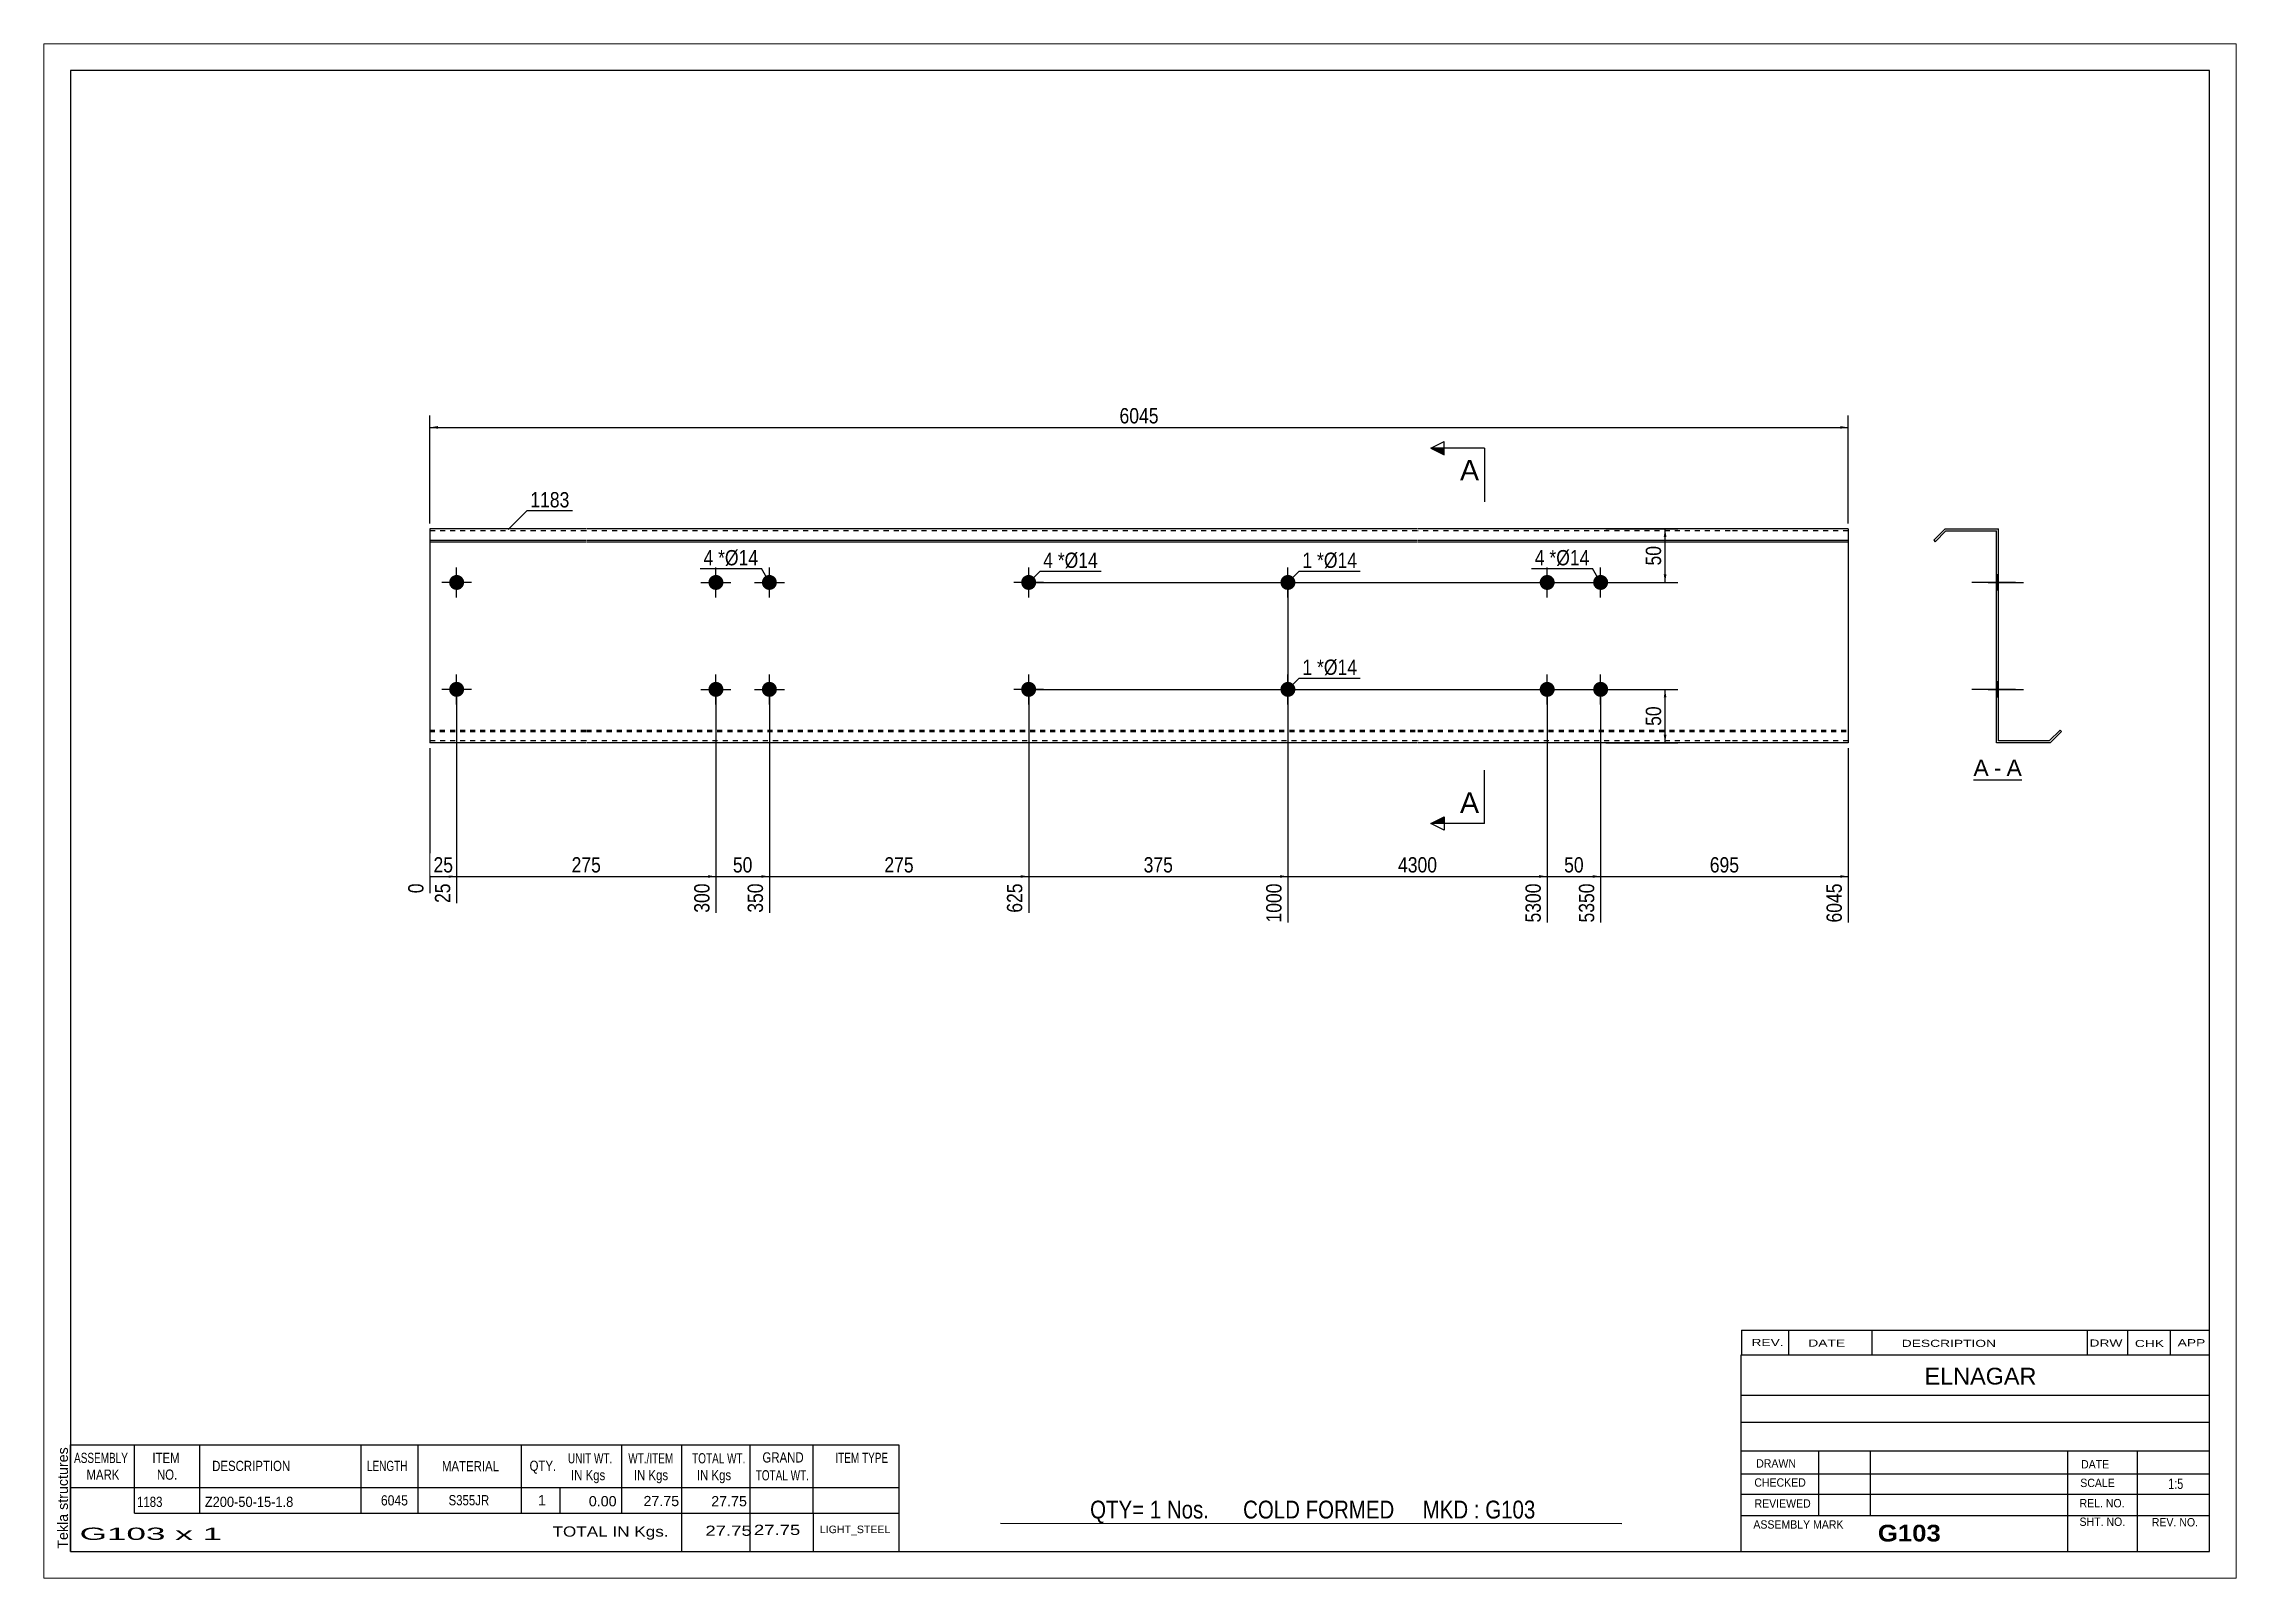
# Paper-space layout 'Layout1' of a CAD drawing. Header units: millimetres. Extents: x 0 to 410, y 0 to 287.
# The model-space entities are those that its viewports show. They can reach past a viewport. Long polylines and large blocks are cut down to what shows.
import ezdxf

# ---------------------------------------------------------------- set-up
doc = ezdxf.new("R2010")
doc.units = ezdxf.units.MM
doc.linetypes.add('DXK_LINE_DOT1', pattern=[1.8814, 0.9407, -0.9407])
doc.layers.add('Viewport layer', color=7, linetype='Continuous', plot=False)
doc.styles.add('Arial', font='ARIAL.TTF', dxfattribs={"height": 0.2})
doc.styles.add('Arial Bold', font='ARIALBD.TTF', dxfattribs={"height": 0.2})
doc.styles.add('Arial Narrow', font='ARIALN.TTF', dxfattribs={"height": 0.2})

# ---------------------------------------------------------------- blocks, each defined once
blk = doc.blocks.new('Unknown-629051212-1200')
at = {"color": 5, "linetype": 'Continuous'}
for p, q in [((332.8, 105.75), (-67.2, 105.75)), ((-67.2, 105.75), (-67.2, -171.25)), ((332.8, -171.25), (332.8, 105.75)), ((-67.2, -171.25), (332.8, -171.25))]:
    blk.add_line(p, q, dxfattribs=at)
at = {"color": 174, "linetype": 'Continuous', "style": 'Arial'}
blk.add_text('Tekla structures', height=1.9102, rotation=90, dxfattribs=at).set_placement((-67.7, -170.75))
blk = doc.blocks.new('Unknown-629051212-12 - 1517')
at = {"color": 7, "linetype": 'Continuous'}
blk.add_line((288.67, -26.95), (297.7, -26.95), dxfattribs=at)
at = {"color": 0, "linetype": 'Continuous'}
blk.add_wipeout([(291.52, -26.2), (291.52, -23), (288.67, -23), (288.67, -26.2)], dxfattribs=at)
blk.add_wipeout([(293.9, -26.2), (293.9, -23), (292.48, -23), (292.48, -26.2)], dxfattribs=at)
at = {"color": 96, "linetype": 'Continuous', "style": 'Arial'}
blk.add_text('A', height=3.06, dxfattribs=at).set_placement((288.67, -26.2))
at = {"color": 0, "linetype": 'Continuous'}
blk.add_wipeout([(297.7, -26.2), (297.7, -23), (294.86, -23), (294.86, -26.2)], dxfattribs=at)
at = {"color": 96, "linetype": 'Continuous', "style": 'Arial'}
for s, p in [('A', (294.86, -26.2)), ('-', (292.48, -26.2))]:
    blk.add_text(s, height=3.06, dxfattribs=at).set_placement(p)
blk = doc.blocks.new('Bolt-629051212-1312 - 1220')
at = {"linetype": 'Continuous'}
for points in [[(3.6, -10, -1), (6.4, -10, -1)], [(110.58, -10, -1), (113.38, -10, -1)]]:
    blk.add_hatch(color=3, dxfattribs=at).paths.add_polyline_path(points)
at = {"color": 3, "linetype": 'Continuous'}
for p, q in [((5, -12.8), (5, -7.2)), ((111.98, -12.8), (111.98, -7.2)), ((7.8, -10), (2.2, -10)), ((114.78, -10), (109.18, -10))]:
    blk.add_line(p, q, dxfattribs=at)
blk = doc.blocks.new('Bolt-629051212-1284 - 1220')
at = {"linetype": 'Continuous'}
blk.add_hatch(color=3, dxfattribs=at).paths.add_polyline_path([(159.06, -10, -1), (161.86, -10, -1)])
at = {"color": 3, "linetype": 'Continuous'}
for p, q in [((160.46, -12.8), (160.46, -7.2)), ((157.66, -10), (163.26, -10))]:
    blk.add_line(p, q, dxfattribs=at)
blk = doc.blocks.new('Bolt-629051212-1256 - 1220')
at = {"linetype": 'Continuous'}
for points in [[(207.55, 10, -1), (210.35, 10, -1)], [(217.55, 10, -1), (220.35, 10, -1)], [(207.55, -10, -1), (210.35, -10, -1)], [(217.55, -10, -1), (220.35, -10, -1)]]:
    blk.add_hatch(color=3, dxfattribs=at).paths.add_polyline_path(points)
at = {"color": 3, "linetype": 'Continuous'}
for p, q in [((208.95, 7.2), (208.95, 12.8)), ((218.95, 7.2), (218.95, 12.8)), ((206.15, 10), (211.75, 10)), ((216.15, 10), (221.75, 10)), ((208.95, -12.8), (208.95, -7.2)), ((218.95, -12.8), (218.95, -7.2)), ((206.15, -10), (211.75, -10)), ((216.15, -10), (221.75, -10))]:
    blk.add_line(p, q, dxfattribs=at)
blk = doc.blocks.new('Bolt-629051212-1317 - 1220')
at = {"linetype": 'Continuous'}
for points in [[(3.6, 10, -1), (6.4, 10, -1)], [(110.58, 10, -1), (113.38, 10, -1)]]:
    blk.add_hatch(color=3, dxfattribs=at).paths.add_polyline_path(points)
at = {"color": 3, "linetype": 'Continuous'}
for p, q in [((5, 7.2), (5, 12.8)), ((111.98, 7.2), (111.98, 12.8)), ((7.8, 10), (2.2, 10)), ((114.78, 10), (109.18, 10))]:
    blk.add_line(p, q, dxfattribs=at)
blk = doc.blocks.new('Bolt-629051212-1322 - 1220')
at = {"linetype": 'Continuous'}
blk.add_hatch(color=3, dxfattribs=at).paths.add_polyline_path([(159.06, 10, -1), (161.86, 10, -1)])
at = {"color": 3, "linetype": 'Continuous'}
for p, q in [((160.46, 7.2), (160.46, 12.8)), ((157.66, 10), (163.26, 10))]:
    blk.add_line(p, q, dxfattribs=at)
blk = doc.blocks.new('Bolt-629051212-1327 - 1220')
at = {"linetype": 'Continuous'}
for points in [[(52.09, 10, -1), (54.89, 10, -1)], [(62.09, 10, -1), (64.89, 10, -1)], [(52.09, -10, -1), (54.89, -10, -1)], [(62.09, -10, -1), (64.89, -10, -1)]]:
    blk.add_hatch(color=3, dxfattribs=at).paths.add_polyline_path(points)
at = {"color": 3, "linetype": 'Continuous'}
for p, q in [((53.49, 7.2), (53.49, 12.8)), ((63.49, 7.2), (63.49, 12.8)), ((50.69, 10), (56.29, 10)), ((60.69, 10), (66.29, 10)), ((53.49, -12.8), (53.49, -7.2)), ((63.49, -12.8), (63.49, -7.2)), ((50.69, -10), (56.29, -10)), ((60.69, -10), (66.29, -10))]:
    blk.add_line(p, q, dxfattribs=at)
blk = doc.blocks.new('Part-629051212-1343 - 1220')
at = {"color": 2, "linetype": 'Continuous'}
for p, q in [((0, 20), (0, -20)), ((29.19, 20), (0, 20)), ((0, 17.88), (29.19, 17.88)), ((0, 17.62), (29.19, 17.62)), ((87.68, 20), (29.29, 20)), ((29.29, 17.88), (87.68, 17.88)), ((29.29, 17.62), (87.68, 17.62)), ((136.17, 20), (87.78, 20)), ((87.78, 17.88), (136.17, 17.88)), ((87.78, 17.62), (136.17, 17.62)), ((184.66, 20), (136.27, 20)), ((136.27, 17.88), (184.66, 17.88)), ((136.27, 17.62), (184.66, 17.62)), ((243.15, 20), (184.76, 20)), ((184.76, 17.88), (243.15, 17.88)), ((184.76, 17.62), (243.15, 17.62)), ((265.25, 20), (243.25, 20)), ((243.25, 17.88), (265.25, 17.88)), ((243.25, 17.62), (265.25, 17.62)), ((265.25, 20), (265.25, -20)), ((29.19, -20), (0, -20)), ((87.68, -20), (29.29, -20)), ((136.17, -20), (87.78, -20)), ((184.66, -20), (136.27, -20)), ((243.15, -20), (184.76, -20)), ((265.25, -20), (243.25, -20))]:
    blk.add_line(p, q, dxfattribs=at)
at = {"color": 7, "linetype": 'DXK_LINE_DOT1'}
for p, q in [((29.19, 19.64), (0, 19.64)), ((87.68, 19.64), (29.29, 19.64)), ((136.17, 19.64), (87.78, 19.64)), ((184.66, 19.64), (136.27, 19.64)), ((243.15, 19.64), (184.76, 19.64)), ((265.25, 19.64), (243.25, 19.64)), ((0, -17.62), (29.19, -17.62)), ((0, -17.88), (29.19, -17.88)), ((29.19, -19.64), (0, -19.64)), ((29.29, -17.62), (87.68, -17.62)), ((29.29, -17.88), (87.68, -17.88)), ((87.68, -19.64), (29.29, -19.64)), ((87.78, -17.62), (136.17, -17.62)), ((87.78, -17.88), (136.17, -17.88)), ((136.17, -19.64), (87.78, -19.64)), ((136.27, -17.62), (184.66, -17.62)), ((136.27, -17.88), (184.66, -17.88)), ((184.66, -19.64), (136.27, -19.64)), ((184.76, -17.62), (243.15, -17.62)), ((184.76, -17.88), (243.15, -17.88)), ((243.15, -19.64), (184.76, -19.64)), ((243.25, -17.62), (265.25, -17.62)), ((243.25, -17.88), (265.25, -17.88)), ((265.25, -19.64), (243.25, -19.64))]:
    blk.add_line(p, q, dxfattribs=at)
blk = doc.blocks.new('Bolt-629051212-1521 - 1517')
at = {"linetype": 'Continuous'}
for points in [[(293.01, 11.4), (293.01, 8.6), (293.37, 8.6), (293.37, 11.4)], [(293.01, 11.4), (293.01, 8.6), (293.37, 8.6), (293.37, 11.4)], [(293.01, -8.6), (293.01, -11.4), (293.37, -11.4), (293.37, -8.6)], [(293.01, -8.6), (293.01, -11.4), (293.37, -11.4), (293.37, -8.6)]]:
    blk.add_hatch(color=3, dxfattribs=at).paths.add_polyline_path(points)
at = {"color": 3, "linetype": 'Continuous'}
for p, q in [((296.54, 10), (288.94, 10)), ((296.54, 10), (288.94, 10)), ((293.37, 11.4), (293.01, 11.4)), ((293.37, 11.4), (293.01, 11.4)), ((293.37, 8.6), (293.01, 8.6)), ((293.37, 8.6), (293.01, 8.6)), ((296.54, -10), (288.94, -10)), ((296.54, -10), (288.94, -10)), ((293.37, -8.6), (293.01, -8.6)), ((293.37, -8.6), (293.01, -8.6)), ((293.37, -11.4), (293.01, -11.4)), ((293.37, -11.4), (293.01, -11.4))]:
    blk.add_line(p, q, dxfattribs=at)
blk = doc.blocks.new('Bolt-629051212-1522 - 1517')
at = {"linetype": 'Continuous'}
blk.add_hatch(color=3, dxfattribs=at).paths.add_polyline_path([(293.01, -8.6), (293.01, -11.4), (293.37, -11.4), (293.37, -8.6)])
at = {"color": 3, "linetype": 'Continuous'}
for p, q in [((294.97, -10), (288.37, -10)), ((293.37, -8.6), (293.01, -8.6)), ((293.37, -11.4), (293.01, -11.4))]:
    blk.add_line(p, q, dxfattribs=at)
blk = doc.blocks.new('Bolt-629051212-1523 - 1517')
at = {"linetype": 'Continuous'}
blk.add_hatch(color=3, dxfattribs=at).paths.add_polyline_path([(293.01, -8.6), (293.01, -11.4), (293.37, -11.4), (293.37, -8.6)])
blk.add_hatch(color=3, dxfattribs=at).paths.add_polyline_path([(293.01, -8.6), (293.01, -11.4), (293.37, -11.4), (293.37, -8.6)])
at = {"color": 3, "linetype": 'Continuous'}
for p, q in [((291.41, -10), (298.01, -10)), ((291.41, -10), (298.01, -10)), ((293.01, -8.6), (293.37, -8.6)), ((293.01, -8.6), (293.37, -8.6)), ((293.01, -11.4), (293.37, -11.4)), ((293.01, -11.4), (293.37, -11.4))]:
    blk.add_line(p, q, dxfattribs=at)
blk = doc.blocks.new('Bolt-629051212-1524 - 1517')
at = {"linetype": 'Continuous'}
blk.add_hatch(color=3, dxfattribs=at).paths.add_polyline_path([(293.01, 11.4), (293.01, 8.6), (293.37, 8.6), (293.37, 11.4)])
blk.add_hatch(color=3, dxfattribs=at).paths.add_polyline_path([(293.01, 11.4), (293.01, 8.6), (293.37, 8.6), (293.37, 11.4)])
at = {"color": 3, "linetype": 'Continuous'}
for p, q in [((291.41, 10), (298.01, 10)), ((291.41, 10), (298.01, 10)), ((293.01, 11.4), (293.37, 11.4)), ((293.01, 11.4), (293.37, 11.4)), ((293.01, 8.6), (293.37, 8.6)), ((293.01, 8.6), (293.37, 8.6))]:
    blk.add_line(p, q, dxfattribs=at)
blk = doc.blocks.new('Bolt-629051212-1525 - 1517')
at = {"linetype": 'Continuous'}
blk.add_hatch(color=3, dxfattribs=at).paths.add_polyline_path([(293.01, 11.4), (293.01, 8.6), (293.37, 8.6), (293.37, 11.4)])
at = {"color": 3, "linetype": 'Continuous'}
for p, q in [((295.27, 10), (288.67, 10)), ((293.37, 11.4), (293.01, 11.4)), ((293.37, 8.6), (293.01, 8.6))]:
    blk.add_line(p, q, dxfattribs=at)
blk = doc.blocks.new('Bolt-629051212-1526 - 1517')
at = {"linetype": 'Continuous'}
for points in [[(293.01, 11.4), (293.01, 8.6), (293.37, 8.6), (293.37, 11.4)], [(293.01, 11.4), (293.01, 8.6), (293.37, 8.6), (293.37, 11.4)], [(293.01, -8.6), (293.01, -11.4), (293.37, -11.4), (293.37, -8.6)], [(293.01, -8.6), (293.01, -11.4), (293.37, -11.4), (293.37, -8.6)]]:
    blk.add_hatch(color=3, dxfattribs=at).paths.add_polyline_path(points)
at = {"color": 3, "linetype": 'Continuous'}
for p, q in [((295.97, 10), (288.37, 10)), ((295.97, 10), (288.37, 10)), ((293.37, 11.4), (293.01, 11.4)), ((293.37, 11.4), (293.01, 11.4)), ((293.37, 8.6), (293.01, 8.6)), ((293.37, 8.6), (293.01, 8.6)), ((295.97, -10), (288.37, -10)), ((295.97, -10), (288.37, -10)), ((293.37, -8.6), (293.01, -8.6)), ((293.37, -8.6), (293.01, -8.6)), ((293.37, -11.4), (293.01, -11.4)), ((293.37, -11.4), (293.01, -11.4))]:
    blk.add_line(p, q, dxfattribs=at)
blk = doc.blocks.new('Part-629051212-1527 - 1517')
at = {"color": 2, "linetype": 'Continuous'}
for p, q in [((283.37, 20), (281.25, 17.88)), ((281.25, 17.88), (281.5, 17.62)), ((281.5, 17.62), (283.52, 19.64)), ((283.37, 20), (293.37, 20)), ((283.52, 19.64), (293.01, 19.64)), ((293.01, -20), (293.01, 19.64)), ((293.37, -19.64), (293.37, 20)), ((303.01, -20), (293.01, -20)), ((302.86, -19.64), (293.37, -19.64)), ((302.86, -19.64), (304.87, -17.62)), ((305.13, -17.88), (303.01, -20)), ((304.87, -17.62), (305.13, -17.88))]:
    blk.add_line(p, q, dxfattribs=at)
blk = doc.blocks.new('StraightDimension-629051212-1386 - 1220')
at = {"linetype": 'Continuous'}
for points in [[(230.75, 18.5), (231, 20), (231.25, 18.5)], [(231.25, 11.5), (231, 10), (230.75, 11.5)]]:
    blk.add_hatch(color=7, dxfattribs=at).paths.add_polyline_path(points)
at = {"color": 7, "linetype": 'Continuous'}
for p, q in [((219.95, 20), (233.4, 20)), ((231, 10), (231, 20)), ((112.98, 10), (233.4, 10))]:
    blk.add_line(p, q, dxfattribs=at)
at = {"color": 0}
blk.add_wipeout([(230.85, 17.43), (226.65, 17.43), (226.65, 12.57), (230.85, 12.57)], dxfattribs=at)
at = {"color": 3, "style": 'Arial Narrow'}
blk.add_text('50', height=2.863, rotation=90.0002, dxfattribs=at).set_placement((230.25, 13.17))
blk = doc.blocks.new('StraightDimension-629051212-1357 - 1220')
at = {"linetype": 'Continuous'}
for points in [[(1.5, 38.75), (0, 39), (1.5, 39.25)], [(263.75, 39.25), (265.25, 39), (263.75, 38.75)]]:
    blk.add_hatch(color=7, dxfattribs=at).paths.add_polyline_path(points)
at = {"color": 7, "linetype": 'Continuous'}
for p, q in [((0, 21), (0, 41.25)), ((265.25, 21), (265.25, 41.25)), ((0, 39), (265.25, 39))]:
    blk.add_line(p, q, dxfattribs=at)
at = {"color": 0}
blk.add_wipeout([(136.88, 39.15), (136.88, 43.35), (128.37, 43.35), (128.37, 39.15)], dxfattribs=at)
at = {"color": 3, "style": 'Arial Narrow'}
blk.add_text('6045', height=2.863, dxfattribs=at).set_placement((128.97, 39.75))
blk = doc.blocks.new('StraightDimension-629051212-1496 - 1220')
at = {"linetype": 'Continuous'}
blk.add_hatch(color=7, dxfattribs=at).paths.add_polyline_path([(263.75, -44.75), (265.25, -45), (263.75, -45.25)])
at = {"color": 7, "linetype": 'Continuous'}
for p, q in [((218.95, -11), (218.95, -53.61)), ((265.25, -21), (265.25, -53.61)), ((218.95, -45), (265.25, -45))]:
    blk.add_line(p, q, dxfattribs=at)
at = {"color": 0}
blk.add_wipeout([(245.44, -44.85), (245.44, -40.65), (238.76, -40.65), (238.76, -44.85)], dxfattribs=at)
at = {"color": 0, "linetype": 'Continuous'}
blk.add_wipeout([(264.65, -45.7), (260.45, -45.7), (260.45, -54.21), (264.65, -54.21)], dxfattribs=at)
at = {"color": 3, "style": 'Arial Narrow'}
blk.add_text('695', height=2.863, dxfattribs=at).set_placement((239.36, -44.25))
at = {"color": 3, "linetype": 'Continuous', "style": 'Arial Narrow'}
blk.add_text('6045', height=2.863, rotation=90.0002, dxfattribs=at).set_placement((264.05, -53.61))
blk = doc.blocks.new('StraightDimension-629051212-1368 - 1220')
at = {"linetype": 'Continuous'}
for points in [[(230.75, -11.5), (231, -10), (231.25, -11.5)], [(231.25, -18.5), (231, -20), (230.75, -18.5)]]:
    blk.add_hatch(color=7, dxfattribs=at).paths.add_polyline_path(points)
at = {"color": 7, "linetype": 'Continuous'}
for p, q in [((112.98, -10), (233.4, -10)), ((231, -20), (231, -10)), ((219.95, -20), (233.4, -20))]:
    blk.add_line(p, q, dxfattribs=at)
at = {"color": 0}
blk.add_wipeout([(230.85, -12.57), (226.65, -12.57), (226.65, -17.43), (230.85, -17.43)], dxfattribs=at)
at = {"color": 3, "style": 'Arial Narrow'}
blk.add_text('50', height=2.863, rotation=90.0002, dxfattribs=at).set_placement((230.25, -16.83))
blk = doc.blocks.new('StraightDimension-629051212-1400 - 1220')
at = {"linetype": 'Continuous'}
blk.add_hatch(color=7, dxfattribs=at).paths.add_polyline_path([(3.5, -44.75), (5, -45), (3.5, -45.25)])
at = {"color": 7, "linetype": 'Continuous'}
for p, q in [((5, -11), (5, -49.96)), ((0, -21), (0, -48.13)), ((0, -45), (5, -45))]:
    blk.add_line(p, q, dxfattribs=at)
at = {"color": 0}
blk.add_wipeout([(4.93, -44.85), (4.93, -40.65), (0.07, -40.65), (0.07, -44.85)], dxfattribs=at)
at = {"color": 0, "linetype": 'Continuous'}
blk.add_wipeout([(4.4, -45.7), (0.2, -45.7), (0.2, -50.56), (4.4, -50.56)], dxfattribs=at)
blk.add_wipeout([(-0.6, -45.7), (-4.8, -45.7), (-4.8, -48.73), (-0.6, -48.73)], dxfattribs=at)
at = {"color": 3, "style": 'Arial Narrow'}
blk.add_text('25', height=2.863, dxfattribs=at).set_placement((0.67, -44.25))
at = {"color": 3, "linetype": 'Continuous', "style": 'Arial Narrow'}
for s, height, p in [('0', 2.86, (-1.2, -48.13)), ('25', 2.863, (3.8, -49.96))]:
    blk.add_text(s, height=height, rotation=90.0002, dxfattribs=at).set_placement(p)
blk = doc.blocks.new('StraightDimension-629051212-1413 - 1220')
at = {"linetype": 'Continuous'}
blk.add_hatch(color=7, dxfattribs=at).paths.add_polyline_path([(51.99, -44.75), (53.49, -45), (51.99, -45.25)])
at = {"color": 7, "linetype": 'Continuous'}
for p, q in [((5, -11), (5, -49.96)), ((53.49, -11), (53.49, -51.78)), ((5, -45), (53.49, -45))]:
    blk.add_line(p, q, dxfattribs=at)
at = {"color": 0}
blk.add_wipeout([(32.59, -44.85), (32.59, -40.65), (25.9, -40.65), (25.9, -44.85)], dxfattribs=at)
at = {"color": 0, "linetype": 'Continuous'}
blk.add_wipeout([(52.89, -45.7), (48.69, -45.7), (48.69, -52.38), (52.89, -52.38)], dxfattribs=at)
at = {"color": 3, "style": 'Arial Narrow'}
blk.add_text('275', height=2.863, dxfattribs=at).set_placement((26.5, -44.25))
at = {"color": 3, "linetype": 'Continuous', "style": 'Arial Narrow'}
blk.add_text('300', height=2.863, rotation=90.0002, dxfattribs=at).set_placement((52.29, -51.78))
blk = doc.blocks.new('StraightDimension-629051212-1426 - 1220')
at = {"linetype": 'Continuous'}
blk.add_hatch(color=7, dxfattribs=at).paths.add_polyline_path([(61.99, -44.75), (63.49, -45), (61.99, -45.25)])
at = {"color": 7, "linetype": 'Continuous'}
for p, q in [((53.49, -11), (53.49, -51.78)), ((63.49, -11), (63.49, -51.78)), ((53.49, -45), (63.49, -45))]:
    blk.add_line(p, q, dxfattribs=at)
at = {"color": 0}
blk.add_wipeout([(60.92, -44.85), (60.92, -40.65), (56.06, -40.65), (56.06, -44.85)], dxfattribs=at)
at = {"color": 0, "linetype": 'Continuous'}
blk.add_wipeout([(62.89, -45.7), (58.69, -45.7), (58.69, -52.38), (62.89, -52.38)], dxfattribs=at)
at = {"color": 3, "style": 'Arial Narrow'}
blk.add_text('50', height=2.863, dxfattribs=at).set_placement((56.66, -44.25))
at = {"color": 3, "linetype": 'Continuous', "style": 'Arial Narrow'}
blk.add_text('350', height=2.863, rotation=90.0002, dxfattribs=at).set_placement((62.29, -51.78))
blk = doc.blocks.new('StraightDimension-629051212-1436 - 1220')
at = {"linetype": 'Continuous'}
blk.add_hatch(color=7, dxfattribs=at).paths.add_polyline_path([(110.48, -44.75), (111.98, -45), (110.48, -45.25)])
at = {"color": 7, "linetype": 'Continuous'}
for p, q in [((63.49, -11), (63.49, -51.78)), ((111.98, -11), (111.98, -51.78)), ((63.49, -45), (111.98, -45))]:
    blk.add_line(p, q, dxfattribs=at)
at = {"color": 0}
blk.add_wipeout([(91.07, -44.85), (91.07, -40.65), (84.39, -40.65), (84.39, -44.85)], dxfattribs=at)
at = {"color": 0, "linetype": 'Continuous'}
blk.add_wipeout([(111.38, -45.7), (107.18, -45.7), (107.18, -52.38), (111.38, -52.38)], dxfattribs=at)
at = {"color": 3, "style": 'Arial Narrow'}
blk.add_text('275', height=2.863, dxfattribs=at).set_placement((84.99, -44.25))
at = {"color": 3, "linetype": 'Continuous', "style": 'Arial Narrow'}
blk.add_text('625', height=2.863, rotation=90.0002, dxfattribs=at).set_placement((110.78, -51.78))
blk = doc.blocks.new('StraightDimension-629051212-1449 - 1220')
at = {"linetype": 'Continuous'}
blk.add_hatch(color=7, dxfattribs=at).paths.add_polyline_path([(158.96, -44.75), (160.46, -45), (158.96, -45.25)])
at = {"color": 7, "linetype": 'Continuous'}
for p, q in [((160.46, 9), (160.46, -53.61)), ((111.98, -11), (111.98, -51.78)), ((111.98, -45), (160.46, -45))]:
    blk.add_line(p, q, dxfattribs=at)
at = {"color": 0}
blk.add_wipeout([(139.56, -44.85), (139.56, -40.65), (132.88, -40.65), (132.88, -44.85)], dxfattribs=at)
at = {"color": 0, "linetype": 'Continuous'}
blk.add_wipeout([(159.86, -45.7), (155.66, -45.7), (155.66, -54.21), (159.86, -54.21)], dxfattribs=at)
at = {"color": 3, "style": 'Arial Narrow'}
blk.add_text('375', height=2.863, dxfattribs=at).set_placement((133.48, -44.25))
at = {"color": 3, "linetype": 'Continuous', "style": 'Arial Narrow'}
blk.add_text('1000', height=2.863, rotation=90.0002, dxfattribs=at).set_placement((159.26, -53.61))
blk = doc.blocks.new('StraightDimension-629051212-1470 - 1220')
at = {"linetype": 'Continuous'}
blk.add_hatch(color=7, dxfattribs=at).paths.add_polyline_path([(207.45, -44.75), (208.95, -45), (207.45, -45.25)])
at = {"color": 7, "linetype": 'Continuous'}
for p, q in [((160.46, 9), (160.46, -53.61)), ((208.95, -11), (208.95, -53.61)), ((160.46, -45), (208.95, -45))]:
    blk.add_line(p, q, dxfattribs=at)
at = {"color": 0}
blk.add_wipeout([(188.96, -44.85), (188.96, -40.65), (180.45, -40.65), (180.45, -44.85)], dxfattribs=at)
at = {"color": 0, "linetype": 'Continuous'}
blk.add_wipeout([(208.35, -45.7), (204.15, -45.7), (204.15, -54.21), (208.35, -54.21)], dxfattribs=at)
at = {"color": 3, "style": 'Arial Narrow'}
blk.add_text('4300', height=2.863, dxfattribs=at).set_placement((181.05, -44.25))
at = {"color": 3, "linetype": 'Continuous', "style": 'Arial Narrow'}
blk.add_text('5300', height=2.863, rotation=90.0002, dxfattribs=at).set_placement((207.75, -53.61))
blk = doc.blocks.new('StraightDimension-629051212-1486 - 1220')
at = {"linetype": 'Continuous'}
blk.add_hatch(color=7, dxfattribs=at).paths.add_polyline_path([(217.45, -44.75), (218.95, -45), (217.45, -45.25)])
at = {"color": 7, "linetype": 'Continuous'}
for p, q in [((208.95, -11), (208.95, -53.61)), ((218.95, -11), (218.95, -53.61)), ((208.95, -45), (218.95, -45))]:
    blk.add_line(p, q, dxfattribs=at)
at = {"color": 0}
blk.add_wipeout([(216.38, -44.85), (216.38, -40.65), (211.52, -40.65), (211.52, -44.85)], dxfattribs=at)
at = {"color": 0, "linetype": 'Continuous'}
blk.add_wipeout([(218.35, -45.7), (214.15, -45.7), (214.15, -54.21), (218.35, -54.21)], dxfattribs=at)
at = {"color": 3, "style": 'Arial Narrow'}
blk.add_text('50', height=2.863, dxfattribs=at).set_placement((212.12, -44.25))
at = {"color": 3, "linetype": 'Continuous', "style": 'Arial Narrow'}
blk.add_text('5350', height=2.863, rotation=90.0002, dxfattribs=at).set_placement((217.75, -53.61))
blk = doc.blocks.new('CBS_BOM-629051212-1658')
at = {"color": 7, "linetype": 'Continuous'}
for p, q in [((-67.23, -159.28), (-67.23, -151.28)), ((-67.23, -151.28), (87.69, -151.28)), ((-55.23, -159.28), (-55.23, -151.28)), ((-43.04, -159.28), (-43.04, -151.28)), ((-12.88, -159.28), (-12.88, -151.28)), ((-2.2, -159.28), (-2.2, -151.28)), ((17.12, -159.28), (17.12, -151.28)), ((35.92, -159.28), (35.92, -151.28)), ((47.13, -159.28), (47.13, -151.28)), ((59.92, -159.28), (59.92, -151.28)), ((71.67, -159.28), (71.67, -151.28)), ((87.69, -151.29), (87.69, -159.27)), ((-67.23, -159.28), (87.69, -159.28)), ((-67.23, -164.08), (-67.23, -159.28)), ((-55.23, -164.08), (-55.23, -159.28)), ((-43.04, -164.08), (-43.04, -159.28)), ((-12.88, -164.08), (-12.88, -159.28)), ((-2.2, -164.08), (-2.2, -159.28)), ((17.12, -164.08), (17.12, -159.28)), ((24.38, -164.08), (24.38, -159.28)), ((35.92, -164.08), (35.92, -159.28)), ((47.13, -164.08), (47.13, -159.28)), ((59.92, -164.08), (59.92, -159.28)), ((71.69, -164.08), (71.69, -159.28)), ((87.69, -159.28), (87.69, -164.08)), ((-67.23, -171.28), (-67.23, -164.1)), ((-55.23, -164.08), (87.69, -164.08)), ((47.13, -171.28), (47.13, -164.1)), ((59.92, -171.28), (59.92, -164.1)), ((71.73, -171.28), (71.73, -164.1)), ((87.69, -164.08), (87.69, -171.28)), ((-67.23, -171.28), (87.69, -171.28))]:
    blk.add_line(p, q, dxfattribs=at)
at = {"color": 3, "linetype": 'Continuous', "style": 'Arial'}
for s, height, width, p in [('ASSEMBLY', 1.91, 0.7, (-66.55, -154.71)), ('ITEM', 1.91, 0.8, (-51.9, -154.71)), ('DESCRIPTION', 1.9102, 0.8, (-40.72, -156.21)), ('LENGTH', 1.91, 0.7, (-11.77, -156.21)), ('MATERIAL', 1.91, 0.8, (2.25, -156.26)), ('QTY.', 1.91, 0.8, (18.64, -156.18)), ('UNIT WT.', 1.91, 0.7, (25.81, -154.78)), ('WT./ITEM', 1.91, 0.7, (37.1, -154.78)), ('TOTAL WT.', 1.91, 0.7, (49.04, -154.78)), ('GRAND', 1.91, 0.8, (62.19, -154.62)), ('ITEM TYPE', 1.91, 0.7, (75.83, -154.7)), ('MARK', 1.91, 0.8, (-64.23, -157.84)), ('NO.', 1.91, 0.8, (-51.05, -157.84)), ('IN Kgs', 1.91, 0.8, (26.39, -157.92)), ('IN Kgs', 1.91, 0.8, (38.14, -157.92)), ('IN Kgs', 1.91, 0.8, (49.93, -157.92)), ('TOTAL WT.', 1.91, 0.7, (60.93, -157.96))]:
    blk.add_text(s, height=height, dxfattribs=dict(at, width=width)).set_placement(p)
at = {"color": 7, "linetype": 'Continuous', "style": 'Arial'}
for s, height, width, p in [('1183', 1.91, 0.8, (-54.77, -162.93)), ('Z200-50-15-1.8', 1.9102, 0.9, (-42.1, -162.93)), ('6045', 1.91, 0.85, (-9.16, -162.65)), ('S355JR', 1.91, 0.8, (3.49, -162.62))]:
    blk.add_text(s, height=height, dxfattribs=dict(at, width=width)).set_placement(p)
for s, p in [('1', (20.21, -162.62)), ('0.00', (29.72, -162.81)), ('27.75', (39.94, -162.78)), ('27.75', (52.61, -162.81))]:
    blk.add_text(s, height=1.91, dxfattribs=at).set_placement(p)
at = {"color": 6, "linetype": 'Continuous', "style": 'Arial'}
for s, height, width, p in [('G103 x 1', 2.292, 2.05, (-65.51, -169.09)), ('TOTAL IN Kgs.', 1.9102, 1.2, (22.93, -168.48)), ('27.75', 1.91, 1.3, (51.52, -168.33)), ('27.75', 1.91, 1.3, (60.59, -168.17))]:
    blk.add_text(s, height=height, dxfattribs=dict(at, width=width)).set_placement(p)
blk.add_text('LIGHT_STEEL', height=1.4135, dxfattribs=at).set_placement((72.94, -167.83))
blk = doc.blocks.new('CBS_CALLOFF-629051212-1659')
at = {"color": 7, "linetype": 'Continuous'}
blk.add_line((106.68, -165.98), (222.91, -166), dxfattribs=at)
at = {"color": 3, "linetype": 'Continuous', "style": 'Arial Narrow'}
blk.add_text('QTY= 1 Nos.      COLD FORMED     MKD : G103', height=3.3405, dxfattribs=at).set_placement((123.47, -165.09))
blk = doc.blocks.new('CBS_NAME_BLOG-629051212-1660')
at = {"color": 7, "linetype": 'Continuous'}
for p, q in [((245.21, -134.5), (332.73, -134.5)), ((245.21, -171.21), (245.21, -134.5)), ((245.21, -142.04), (332.73, -142.04)), ((245.28, -147.09), (332.8, -147.09)), ((245.21, -152.46), (332.73, -152.46)), ((259.73, -164.57), (259.73, -152.47)), ((269.42, -164.54), (269.42, -152.47)), ((306.33, -171.21), (306.33, -152.48)), ((319.38, -171.21), (319.38, -152.47)), ((245.22, -156.76), (332.8, -156.74)), ((245.21, -160.51), (332.73, -160.51)), ((245.21, -164.55), (332.73, -164.55)), ((245.21, -171.25), (332.8, -171.25))]:
    blk.add_line(p, q, dxfattribs=at)
at = {"color": 3, "linetype": 'Continuous', "style": 'Arial'}
blk.add_text('ELNAGAR', height=3.133, dxfattribs=at).set_placement((279.53, -140.03))
at = {"color": 3, "linetype": 'Continuous'}
for s, height, style, width, p in [('DRAWN', 1.566, 'Arial', 0.9, (248.04, -155.57)), ('DATE', 1.566, 'Arial', 0.9, (308.8, -155.73)), ('CHECKED', 1.566, 'Arial', 0.9, (247.69, -159.14)), ('SCALE', 1.566, 'Arial', 0.9, (308.65, -159.21)), ('1:5', 1.957, 'Arial Narrow', 0.9, (325.1, -159.57)), ('REVIEWED', 1.566, 'Arial', 0.9, (247.73, -163.06)), ('REL. NO.', 1.566, 'Arial', 0.9, (308.51, -163.01)), ('ASSEMBLY MARK', 1.5663, 'Arial', 0.9, (247.51, -166.99)), ('G103', 3.131, 'Arial Bold', 1.1, (270.79, -169.39)), ('SHT. NO.', 1.566, 'Arial', 0.9, (308.51, -166.48)), ('REV. NO.', 1.566, 'Arial', 0.9, (322.03, -166.57))]:
    blk.add_text(s, height=height, dxfattribs=dict(at, style=style, width=width)).set_placement(p)
blk = doc.blocks.new('CBS_REVISION-629051212-1661')
at = {"color": 7, "linetype": 'Continuous'}
for p, q in [((245.29, -129.87), (332.79, -129.87)), ((245.29, -129.87), (245.29, -134.5)), ((254.09, -129.87), (254.09, -134.5)), ((269.68, -129.87), (269.68, -134.44)), ((309.94, -129.87), (309.94, -134.5)), ((317.48, -129.87), (317.48, -134.5)), ((325.43, -129.87), (325.43, -134.5)), ((245.29, -134.5), (332.79, -134.5))]:
    blk.add_line(p, q, dxfattribs=at)
at = {"color": 7, "style": 'Arial Narrow', "width": 1.7}
for s, height, p in [('REV.', 1.326, (247.15, -132.82)), ('DATE', 1.326, (257.78, -132.94)), ('DESCRIPTION', 1.3257, (275.26, -132.99)), ('DRW', 1.326, (310.37, -132.93)), ('CHK', 1.326, (318.86, -133.02)), ('APP', 1.326, (326.86, -132.87))]:
    blk.add_text(s, height=height, dxfattribs=at).set_placement(p)
blk = doc.blocks.new('Mark-629051212-1280 - 1220')
at = {"color": 0}
blk.add_wipeout([(165.01, -7.28), (165.01, -4.28), (163.18, -4.28), (163.18, -7.28)], dxfattribs=at)
blk.add_wipeout([(165.01, -7.28), (165.01, -4.28), (163.18, -4.28), (163.18, -7.28)], dxfattribs=at)
at = {"color": 7, "linetype": 'Continuous'}
blk.add_line((160.46, -10), (162.58, -7.88), dxfattribs=at)
at = {"color": 0}
blk.add_wipeout([(167.19, -7.28), (167.19, -4.28), (165.91, -4.28), (165.91, -7.28)], dxfattribs=at)
blk.add_wipeout([(167.19, -7.28), (167.19, -4.28), (165.91, -4.28), (165.91, -7.28)], dxfattribs=at)
at = {"color": 3, "style": 'Arial Narrow'}
blk.add_text('1', height=2.86, dxfattribs=at).set_placement((163.18, -7.28))
at = {"color": 0}
blk.add_wipeout([(173.4, -7.28), (173.4, -4.28), (167.19, -4.28), (167.19, -7.28)], dxfattribs=at)
blk.add_wipeout([(173.4, -7.28), (173.4, -4.28), (167.19, -4.28), (167.19, -7.28)], dxfattribs=at)
at = {"color": 7, "linetype": 'Continuous'}
blk.add_line((162.58, -7.88), (174, -7.88), dxfattribs=at)
at = {"color": 3, "style": 'Arial Narrow'}
for s, height, p in [('*', 2.86, (165.91, -7.28)), ('Ø14', 2.863, (167.19, -7.28))]:
    blk.add_text(s, height=height, dxfattribs=at).set_placement(p)
blk = doc.blocks.new('MarkSet-629051212-1508 - 1220')
at = {"color": 0}
blk.add_wipeout([(116.53, 12.72), (116.53, 15.72), (114.7, 15.72), (114.7, 12.72)], dxfattribs=at)
blk.add_wipeout([(116.53, 12.72), (116.53, 15.72), (114.7, 15.72), (114.7, 12.72)], dxfattribs=at)
at = {"color": 7, "linetype": 'Continuous'}
blk.add_line((111.98, 10), (114.1, 12.12), dxfattribs=at)
at = {"color": 0}
blk.add_wipeout([(118.7, 12.72), (118.7, 15.72), (117.43, 15.72), (117.43, 12.72)], dxfattribs=at)
blk.add_wipeout([(118.7, 12.72), (118.7, 15.72), (117.43, 15.72), (117.43, 12.72)], dxfattribs=at)
at = {"color": 3, "style": 'Arial Narrow'}
blk.add_text('4', height=2.86, dxfattribs=at).set_placement((114.7, 12.72))
at = {"color": 0}
blk.add_wipeout([(124.92, 12.72), (124.92, 15.72), (118.7, 15.72), (118.7, 12.72)], dxfattribs=at)
blk.add_wipeout([(124.92, 12.72), (124.92, 15.72), (118.7, 15.72), (118.7, 12.72)], dxfattribs=at)
at = {"color": 7, "linetype": 'Continuous'}
blk.add_line((114.1, 12.12), (125.52, 12.12), dxfattribs=at)
at = {"color": 3, "style": 'Arial Narrow'}
for s, height, p in [('*', 2.86, (117.43, 12.72)), ('Ø14', 2.863, (118.7, 12.72))]:
    blk.add_text(s, height=height, dxfattribs=at).set_placement(p)
blk = doc.blocks.new('Mark-629051212-1251 - 1220')
at = {"color": 0}
blk.add_wipeout([(208.46, 13.2), (208.46, 16.2), (206.63, 16.2), (206.63, 13.2)], dxfattribs=at)
blk.add_wipeout([(208.46, 13.2), (208.46, 16.2), (206.63, 16.2), (206.63, 13.2)], dxfattribs=at)
blk.add_wipeout([(210.64, 13.2), (210.64, 16.2), (209.36, 16.2), (209.36, 13.2)], dxfattribs=at)
blk.add_wipeout([(210.64, 13.2), (210.64, 16.2), (209.36, 16.2), (209.36, 13.2)], dxfattribs=at)
at = {"color": 3, "style": 'Arial Narrow'}
blk.add_text('4', height=2.86, dxfattribs=at).set_placement((206.63, 13.2))
at = {"color": 0}
blk.add_wipeout([(216.85, 13.2), (216.85, 16.2), (210.64, 16.2), (210.64, 13.2)], dxfattribs=at)
blk.add_wipeout([(216.85, 13.2), (216.85, 16.2), (210.64, 16.2), (210.64, 13.2)], dxfattribs=at)
at = {"color": 7, "linetype": 'Continuous'}
for p in [(206.03, 12.6), (218.95, 10)]:
    blk.add_line(p, (217.45, 12.6), dxfattribs=at)
at = {"color": 3, "style": 'Arial Narrow'}
for s, height, p in [('*', 2.86, (209.36, 13.2)), ('Ø14', 2.863, (210.64, 13.2))]:
    blk.add_text(s, height=height, dxfattribs=at).set_placement(p)
blk = doc.blocks.new('Mark-629051212-1318 - 1220')
at = {"color": 0}
blk.add_wipeout([(165.01, 12.72), (165.01, 15.72), (163.18, 15.72), (163.18, 12.72)], dxfattribs=at)
blk.add_wipeout([(165.01, 12.72), (165.01, 15.72), (163.18, 15.72), (163.18, 12.72)], dxfattribs=at)
at = {"color": 7, "linetype": 'Continuous'}
blk.add_line((160.46, 10), (162.58, 12.12), dxfattribs=at)
at = {"color": 0}
blk.add_wipeout([(167.19, 12.72), (167.19, 15.72), (165.91, 15.72), (165.91, 12.72)], dxfattribs=at)
blk.add_wipeout([(167.19, 12.72), (167.19, 15.72), (165.91, 15.72), (165.91, 12.72)], dxfattribs=at)
at = {"color": 3, "style": 'Arial Narrow'}
blk.add_text('1', height=2.86, dxfattribs=at).set_placement((163.18, 12.72))
at = {"color": 0}
blk.add_wipeout([(173.4, 12.72), (173.4, 15.72), (167.19, 15.72), (167.19, 12.72)], dxfattribs=at)
blk.add_wipeout([(173.4, 12.72), (173.4, 15.72), (167.19, 15.72), (167.19, 12.72)], dxfattribs=at)
at = {"color": 7, "linetype": 'Continuous'}
blk.add_line((162.58, 12.12), (174, 12.12), dxfattribs=at)
at = {"color": 3, "style": 'Arial Narrow'}
for s, height, p in [('*', 2.86, (165.91, 12.72)), ('Ø14', 2.863, (167.19, 12.72))]:
    blk.add_text(s, height=height, dxfattribs=at).set_placement(p)
blk = doc.blocks.new('Mark-629051212-1323 - 1220')
at = {"color": 0}
blk.add_wipeout([(53, 13.2), (53, 16.2), (51.17, 16.2), (51.17, 13.2)], dxfattribs=at)
blk.add_wipeout([(53, 13.2), (53, 16.2), (51.17, 16.2), (51.17, 13.2)], dxfattribs=at)
blk.add_wipeout([(55.17, 13.2), (55.17, 16.2), (53.9, 16.2), (53.9, 13.2)], dxfattribs=at)
blk.add_wipeout([(55.17, 13.2), (55.17, 16.2), (53.9, 16.2), (53.9, 13.2)], dxfattribs=at)
at = {"color": 3, "style": 'Arial Narrow'}
blk.add_text('4', height=2.86, dxfattribs=at).set_placement((51.17, 13.2))
at = {"color": 0}
blk.add_wipeout([(61.39, 13.2), (61.39, 16.2), (55.17, 16.2), (55.17, 13.2)], dxfattribs=at)
blk.add_wipeout([(61.39, 13.2), (61.39, 16.2), (55.17, 16.2), (55.17, 13.2)], dxfattribs=at)
at = {"color": 7, "linetype": 'Continuous'}
for p in [(50.57, 12.6), (63.49, 10)]:
    blk.add_line(p, (61.99, 12.6), dxfattribs=at)
at = {"color": 3, "style": 'Arial Narrow'}
for s, height, p in [('*', 2.86, (53.9, 13.2)), ('Ø14', 2.863, (55.17, 13.2))]:
    blk.add_text(s, height=height, dxfattribs=at).set_placement(p)
blk = doc.blocks.new('Mark-629051212-1339 - 1220')
at = {"color": 0}
blk.add_wipeout([(26.09, 24.04), (26.09, 27.04), (18.78, 27.04), (18.78, 24.04)], dxfattribs=at)
blk.add_wipeout([(26.09, 24.04), (26.09, 27.04), (18.78, 27.04), (18.78, 24.04)], dxfattribs=at)
at = {"color": 7, "linetype": 'Continuous'}
for p, q in [((14.65, 19.9), (18.18, 23.44)), ((18.18, 23.44), (26.69, 23.44))]:
    blk.add_line(p, q, dxfattribs=at)
at = {"color": 3, "style": 'Arial Narrow'}
blk.add_text('1183', height=2.863, dxfattribs=at).set_placement((18.78, 24.04))
blk = doc.blocks.new('SectionMark-629051212-1506 - 1220')
at = {"linetype": 'Continuous'}
for points in [[(189.7, 35.1), (189.7, 33.85), (187.2, 35.1)], [(189.7, -33.85), (189.7, -35.1), (187.2, -35.1)]]:
    blk.add_hatch(color=30, dxfattribs=at).paths.add_polyline_path(points)
at = {"color": 30, "linetype": 'Continuous'}
for p, q in [((187.2, 35.1), (189.7, 36.35)), ((187.2, 35.1), (189.7, 33.85)), ((189.7, 33.85), (189.7, 36.35)), ((187.2, -35.1), (189.7, -33.85)), ((189.7, -36.35), (187.2, -35.1)), ((189.7, -33.85), (189.7, -36.35))]:
    blk.add_line(p, q, dxfattribs=at)
at = {"color": 0, "linetype": 'Continuous'}
for points in [[(196.2, 29.1), (196.2, 33.1), (192.65, 33.1), (192.65, 29.1)], [(196.2, -33.1), (196.2, -29.1), (192.65, -29.1), (192.65, -33.1)]]:
    blk.add_wipeout(points, dxfattribs=at)
at = {"color": 30, "linetype": 'Continuous'}
for p, q in [((197.2, 35.1), (187.2, 35.1)), ((197.2, 35.1), (197.2, 25.1)), ((197.2, -35.1), (197.2, -25.1)), ((197.2, -35.1), (187.2, -35.1))]:
    blk.add_line(p, q, dxfattribs=at)
at = {"color": 96, "linetype": 'Continuous', "style": 'Arial'}
for p in [(192.65, 29.1), (192.65, -33.1)]:
    blk.add_text('A', height=3.82, dxfattribs=at).set_placement(p)

msp = doc.modelspace()

# ---------------------------------------------------------------- block references
for name in ['Unknown-629051212-1200', 'Part-629051212-1343 - 1220', 'Part-629051212-1527 - 1517', 'Bolt-629051212-1317 - 1220', 'Bolt-629051212-1327 - 1220', 'Bolt-629051212-1322 - 1220', 'Bolt-629051212-1256 - 1220', 'Bolt-629051212-1526 - 1517', 'Bolt-629051212-1525 - 1517', 'Bolt-629051212-1521 - 1517', 'Bolt-629051212-1524 - 1517', 'Bolt-629051212-1312 - 1220', 'Bolt-629051212-1284 - 1220', 'Bolt-629051212-1522 - 1517', 'Bolt-629051212-1523 - 1517', 'CBS_REVISION-629051212-1661', 'CBS_NAME_BLOG-629051212-1660', 'CBS_BOM-629051212-1658', 'CBS_CALLOFF-629051212-1659']:
    msp.add_blockref(name, (0, 0))

# ---------------------------------------------------------------- next in the draw order: block references
for name in ['StraightDimension-629051212-1386 - 1220', 'Mark-629051212-1323 - 1220', 'StraightDimension-629051212-1400 - 1220', 'StraightDimension-629051212-1496 - 1220', 'Unknown-629051212-12 - 1517']:
    msp.add_blockref(name, (0, 0))

# ---------------------------------------------------------------- next in the draw order: block references
for name in ['StraightDimension-629051212-1357 - 1220', 'StraightDimension-629051212-1413 - 1220', 'StraightDimension-629051212-1368 - 1220']:
    msp.add_blockref(name, (0, 0))

# ---------------------------------------------------------------- next in the draw order: block references
for name in ['Mark-629051212-1339 - 1220', 'StraightDimension-629051212-1426 - 1220']:
    msp.add_blockref(name, (0, 0))

# ---------------------------------------------------------------- next in the draw order: block references
msp.add_blockref('StraightDimension-629051212-1436 - 1220', (0, 0))

# ---------------------------------------------------------------- next in the draw order: block references
msp.add_blockref('StraightDimension-629051212-1449 - 1220', (0, 0))

# ---------------------------------------------------------------- next in the draw order: block references
for name in ['MarkSet-629051212-1508 - 1220', 'StraightDimension-629051212-1470 - 1220']:
    msp.add_blockref(name, (0, 0))

# ---------------------------------------------------------------- next in the draw order: block references
for name in ['SectionMark-629051212-1506 - 1220', 'Mark-629051212-1318 - 1220', 'Mark-629051212-1251 - 1220', 'Mark-629051212-1280 - 1220', 'StraightDimension-629051212-1486 - 1220']:
    msp.add_blockref(name, (0, 0))

psp = doc.layouts.get("Layout1")

# ---------------------------------------------------------------- viewports
at = {"layer": 'Viewport layer', "view_target_point": (132.8, -32.75)}
psp.add_viewport(center=(205, 143.5), size=(410, 287), view_center_point=(0, 0), view_height=287, dxfattribs=at)

doc.saveas('drawing.dxf')
